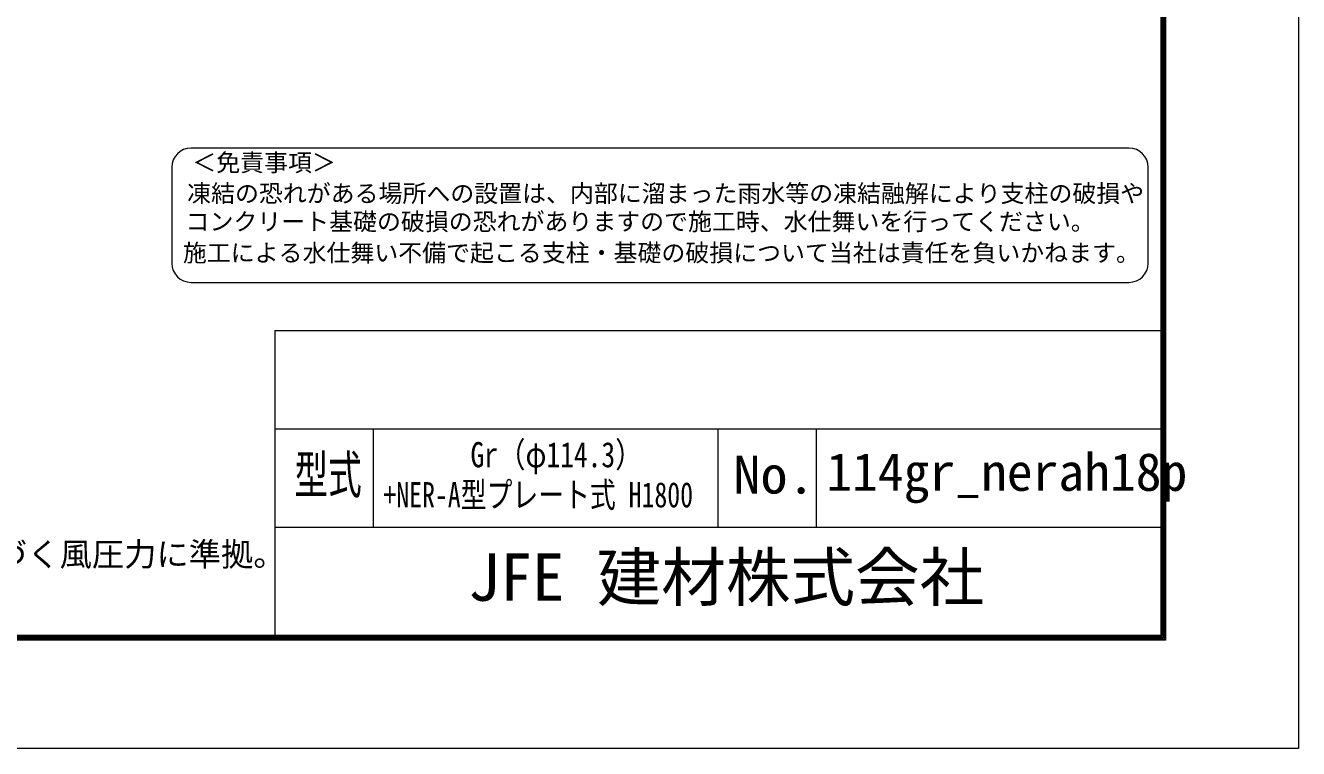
# Model space of a CAD drawing. Units: millimetres, scale not verified. Extents: x -6299 to 6301, y -4455 to 4455.
# Drawn here: x 2421 to 6301, y -4455 to -2250 of the extents above; entities that cross this region are included whole.
import ezdxf
from ezdxf.enums import TextEntityAlignment as Align

# ---------------------------------------------------------------- set-up
doc = ezdxf.new("R2010")
doc.units = ezdxf.units.MM
doc.header["$LTSCALE"] = 15
for name, color, linetype, lineweight in [('0-0_D-STR-TXT', 7, 'Continuous', 9), ('0-1_D-TTL', 7, 'Continuous', 9), ('0-2_D-TTL-TXT', 7, 'Continuous', 9)]:
    doc.layers.add(name, color=color, linetype=linetype, lineweight=lineweight)
doc.styles.add('ＭＳ ゴシック', font='')
doc.styles.get('ＭＳ ゴシック').set_extended_font_data('MS Gothic')

msp = doc.modelspace()

# ---------------------------------------------------------------- linework, layer by layer
at = {"layer": '0-1_D-TTL'}
for p, q in [((3180.84, -3180.13), (3180.84, -4110.13)), ((3180.84, -3180.13), (5880.84, -3180.13)), ((3180.84, -3480.13), (5880.84, -3480.13)), ((3480.84, -3480.13), (3480.84, -3780.13)), ((4530.84, -3480.13), (4530.84, -3780.13)), ((4830.84, -3480.13), (4830.84, -3780.13)), ((3180.84, -3780.13), (5880.84, -3780.13))]:
    msp.add_line(p, q, dxfattribs=at)
at = {"layer": '0-1_D-TTL', "color": 2}
msp.add_lwpolyline([(-6299.16, 4454.87), (6300.84, 4454.87), (6300.84, -4455.13), (-6299.16, -4455.13)], close=True, dxfattribs=at)
at = {"layer": '0-1_D-TTL'}
for points in [[(-5894.16, 4124.87), (5895.84, 4124.87), (5895.84, -4125.13), (-5894.16, -4125.13)], [(-5890.41, 4121.12), (5892.09, 4121.12), (5892.09, -4121.38), (-5890.41, -4121.38)], [(-5886.66, 4117.37), (5888.34, 4117.37), (5888.34, -4117.63), (-5886.66, -4117.63)], [(-5882.91, 4113.62), (5884.59, 4113.62), (5884.59, -4113.88), (-5882.91, -4113.88)], [(-5879.16, 4109.87), (5880.84, 4109.87), (5880.84, -4110.13), (-5879.16, -4110.13)]]:
    msp.add_lwpolyline(points, close=True, dxfattribs=at)
at = {"layer": '0-2_D-TTL-TXT', "color": 2}
for p, q in [((5784.35, -2624.55), (2925.63, -2624.55)), ((2867.18, -2683), (2867.18, -2975.24)), ((5842.8, -2975.24), (5842.8, -2683)), ((2925.63, -3033.69), (5784.35, -3033.69))]:
    msp.add_line(p, q, dxfattribs=at)
for centre, start, end in [((2925.63, -2683), 90, 180), ((5784.35, -2683), 0, 90), ((2925.63, -2975.24), 180, 270), ((5784.35, -2975.24), 270, 0)]:
    msp.add_arc(centre, 58.45, start, end, dxfattribs=at)

# ---------------------------------------------------------------- texts
at = {"layer": '0-0_D-STR-TXT', "style": 'ＭＳ ゴシック'}
msp.add_text('（設計条件）風荷重：昭和57年改正 建築基準法・同施行令に基づく風圧力に準拠。', height=72.14, dxfattribs=at).set_placement((-475.34, -3920.53), align=Align.BOTTOM_LEFT)
at = {"layer": '0-2_D-TTL-TXT', "style": 'ＭＳ ゴシック'}
for s, height, p in [('＜免責事項＞ \u3000\u3000', 53.45, (2929.96, -2711.27)), ('凍結の恐れがある場所への設置は、内部に溜まった雨水等の凍結融解により支柱の破損や', 53.45, (2914.15, -2805.36)), ('コンクリート基礎の破損の恐れがありますので施工時、水仕舞いを行ってください。', 53.45, (2909.35, -2891.19)), ('施工による水仕舞い不備で起こる支柱・基礎の破損について当社は責任を負いかねます。 ', 53.45, (2901.18, -2986.45)), ('114gr_nerah18p', 115.5, (4861.84, -3704)), ('JFE 建材株式会社', 144.3, (3769.41, -4047.89))]:
    msp.add_text(s, height=height, dxfattribs=at).set_placement(p, align=Align.BOTTOM_LEFT)
for s, height, width, p in [('Gr（φ114.3）', 76.97, 0.8, (3777.53, -3620.71)), ('型式', 115.5, 0.65, (3241.24, -3712.33)), ('No.', 115.5, 1.05, (4578.84, -3712.33)), ('+NER-A型プレート式 H1800', 76.97, 0.75, (3512.09, -3742.9))]:
    msp.add_text(s, height=height, dxfattribs=dict(at, width=width)).set_placement(p, align=Align.BOTTOM_LEFT)

doc.saveas('drawing.dxf')
